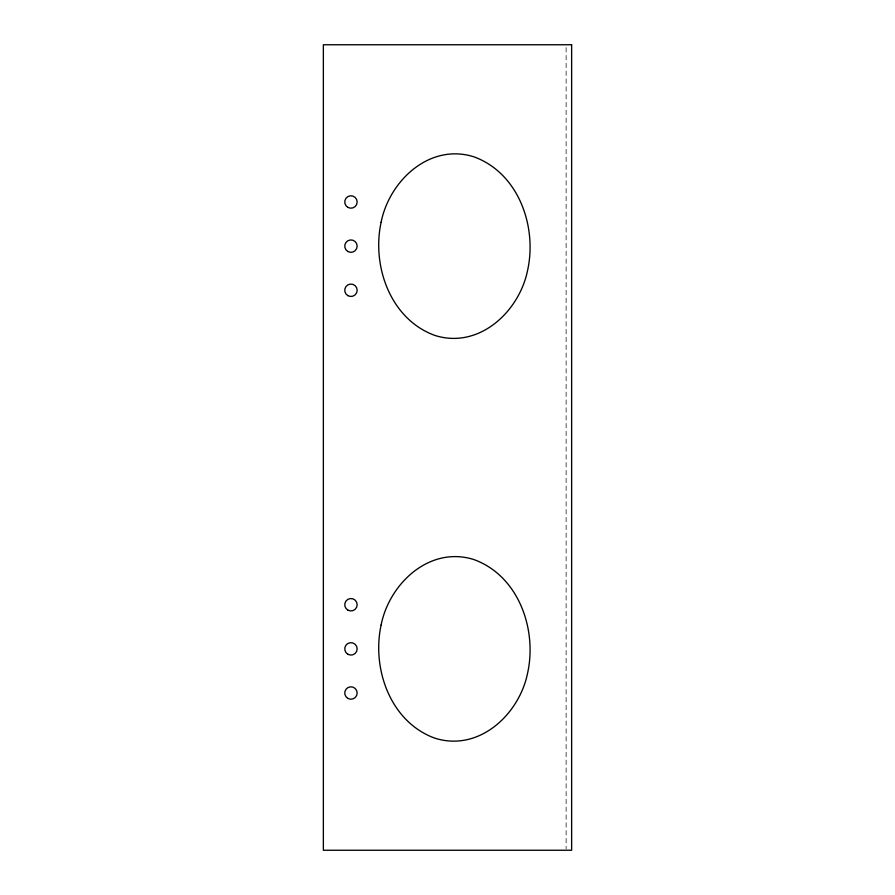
<?xml version="1.0" encoding="UTF-8"?>
<svg xmlns="http://www.w3.org/2000/svg" width="895" height="895" viewBox="0 0 895 895"><rect width="100%" height="100%" fill="white"/><g stroke="black" fill="none" stroke-linecap="round" stroke-linejoin="round"><path stroke-width="0.67" stroke-dasharray="4.47 3.36" d="M566.121 47.547L566.121 848.852"/><path stroke-width="1.34" d="M381.125 222.206C371.626 265.949 390.298 319.135 434.757 335.39C478.982 349.509 519.424 311.617 527.67 270.044C537.168 226.301 518.496 173.115 474.026 156.86C429.813 142.741 389.37 180.633 381.125 222.206M381.125 624.956C371.626 668.699 390.298 721.885 434.757 738.14C478.982 752.259 519.424 714.367 527.67 672.794C537.168 629.051 518.496 575.865 474.026 559.61C429.813 545.491 389.37 583.383 381.125 624.956M571.636 44.75L323.363 44.75L323.363 850.25L571.636 850.25L571.636 44.75M347.842 698.391A6.209 6.209 0 0 0 357.161 693.01A6.209 6.209 0 0 0 347.842 687.64A6.209 6.209 0 0 0 347.842 698.391M347.842 654.245A6.209 6.209 0 0 0 357.161 648.875A6.209 6.209 0 0 0 347.842 643.505A6.209 6.209 0 0 0 347.842 654.245M347.842 610.11A6.209 6.209 0 0 0 357.161 604.74A6.209 6.209 0 0 0 347.842 599.359A6.209 6.209 0 0 0 347.842 610.11M347.842 295.641A6.209 6.209 0 0 0 357.161 290.26A6.209 6.209 0 0 0 347.842 284.89A6.209 6.209 0 0 0 347.842 295.641M347.842 251.495A6.209 6.209 0 0 0 357.161 246.125A6.209 6.209 0 0 0 347.842 240.755A6.209 6.209 0 0 0 347.842 251.495M347.842 207.36A6.209 6.209 0 0 0 357.161 201.99A6.209 6.209 0 0 0 347.842 196.609A6.209 6.209 0 0 0 347.842 207.36"/></g></svg>
